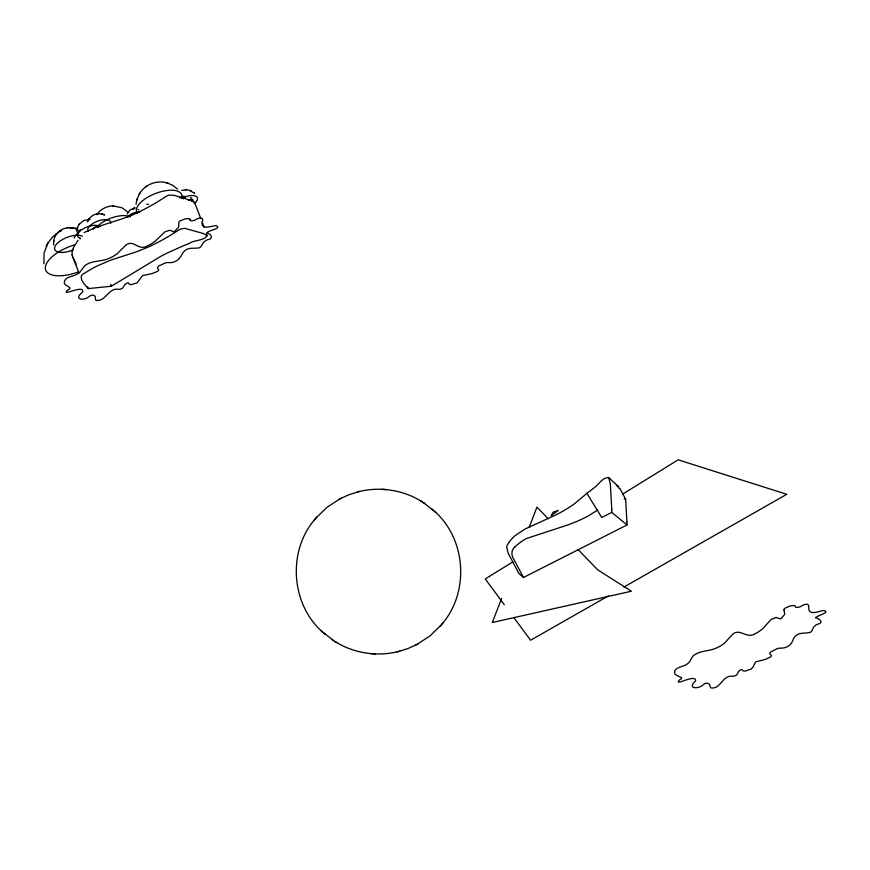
<?xml version="1.0" encoding="UTF-8"?>
<svg xmlns="http://www.w3.org/2000/svg" width="870" height="870" viewBox="0 0 870 870"><rect width="100%" height="100%" fill="white"/><g stroke="black" fill="none" stroke-linecap="round" stroke-linejoin="round"><path stroke-width="1.3" d="M84.042 232.551L97.679 226.722L120.408 219.381A105.085 45.903 -21.1 0 0 125.867 217.456L130.87 215.597A17.313 7.558 -21.1 0 0 132.316 214.999L136.884 212.911A136.155 59.475 -21.1 0 0 141.505 210.67A94.558 41.303 -21.1 0 0 151.467 205.396L154.033 203.917A137.775 60.182 -21.1 0 0 159.536 200.611L164.756 197.262A23.055 10.07 -21.1 0 1 166.148 196.37L167.508 195.674A4.078 1.783 -21.1 0 1 169.204 195.119L174.065 195.326L190.802 200.241A66.99 29.265 -21.1 0 1 192.085 200.676L194.51 202.46A1.925 0.837 -21.1 0 1 194.162 203.014L194.01 203.145M53.69 241.218L53.592 244.992M136.046 204.276L136.829 199.937M206.516 233.29C209.17 240.609 193.618 239.805 189.54 243.317A61.226 26.916 -21.2 0 0 182.95 245.982L169.095 252.159A76.31 33.538 -21.2 0 0 161.363 256.03L114.481 284.316A35.333 15.529 -21.2 0 1 110.968 286.252M53.744 240.881C55.071 229.919 69.143 223.797 78.082 230.267M53.635 241.566L53.799 240.555M110.881 286.056L111.023 285.306M72.101 250.843L72.123 254.91M79.04 224.427L77.267 227.994L76.745 231.855M127.259 213.879L130.217 209.681L134.937 208.43M136.949 199.556L139.417 193.879M136.688 200.448L137.09 199.056M89.251 218.729L87.565 222.046M501.631 598.408L492.311 622.485L631.402 591.23L597.766 569.872L578.115 549.601M529.101 527.405L536.953 507.123L548.176 518.705M48.165 242.491L44.011 253.148L43.913 263.73M46.088 246.384L46.382 245.775M46.632 245.264L47.23 244.089M47.491 243.622L52.483 237.042L58.932 232.105M139.591 193.608C145.029 184.407 156.915 179.807 167.127 182.939M139.135 194.336L139.852 193.162M78.082 240.294L74.929 245.286A70.764 63.912 -46.4 0 0 73.167 248.265M79.148 224.275L83.977 220.414L90.154 219.436M89.371 218.587C92.492 214.216 98.68 212.465 103.628 214.542M78.876 224.645L79.3 224.079M89.099 218.946L89.512 218.381M96.7 214.672C100.376 209.322 106.727 205.94 113.22 205.918M315.103 519.053C287.307 551.014 290.754 604.052 322.596 632.055M441.895 624.171C469.691 592.209 466.244 539.172 434.402 511.168M509.461 541.64L507.243 545.109A5.96 4.774 -72.3 0 0 506.731 547.371L508.08 552.961L518.89 573.493L523.446 577.495L627.009 524.958A29.178 25.143 -47.6 0 0 627.009 524.121L626.922 522.033M315.821 518.226L326.881 507.417L339.702 498.978M417.296 644.246L430.117 635.807L441.188 625.008M313.94 520.456L316.908 516.921M440.089 626.313L443.058 622.779M132.925 209.257L134.948 207.419M515.062 546.806C510.777 549.894 511.255 555.865 514.17 559.823L523.446 577.495M618.733 486.852L608.695 477.576C602.257 477.173 598.212 485.601 592.905 488.733A58.236 50.188 -47.6 0 1 587.826 492.583L575.059 503.273A71.275 57.115 -72.3 0 1 572.101 505.448L567.207 508.613A184.103 147.519 -72.3 0 1 561.444 511.973L560.052 512.735A130.935 104.922 -72.3 0 1 554.995 515.323L524.958 529.08L515.018 535.692A57.877 46.382 -72.3 0 0 509.45 541.629M134.404 207.854L133.393 208.474M59.812 230.854L60.378 230.441M55.604 234.313L56.702 233.519M145.91 186.724L146.736 186.147M597.755 510.016L588.653 515.692A66.664 57.442 -47.6 0 1 585.314 517.519L579.92 520.075A172.684 148.803 -47.6 0 1 573.471 522.794L571.851 523.435A124.53 107.304 -47.6 0 1 565.913 525.578L526.839 538.389A24.958 21.511 -47.6 0 0 523.849 539.987L521.5 541.564A54.125 46.643 -47.6 0 0 515.051 546.795M512.963 561.824L485.242 578.942L504.328 604.748M622.692 494.073L678.143 459.828L786.763 494.301L623.844 587.098M608.5 595.841L530.58 640.233L513.876 617.656M60.15 231.463L59.867 231.605M340.42 498.597L349.022 494.704L358.048 491.844M338.789 499.467L341.192 498.195M398.96 651.38L407.976 648.531L416.578 644.626M415.806 645.029L418.209 643.756M611.773 509.494A27.492 23.697 -47.6 0 1 611.773 512.386L601.736 517.465L586.848 493.268M60.987 231.028L61.563 230.767M616.373 485.493L618.091 486.156M181.667 190.356L188.507 189.877L194.445 193.107M358.799 491.659C380.005 486.308 403.321 489.984 421.852 501.609M335.146 641.614C353.677 653.25 376.993 656.915 398.199 651.565M357.168 492.072L359.832 491.398M397.166 651.826L399.83 651.151M207.473 235.77L203.341 233.53L184.69 228.31L180.09 229.201L172.63 233.899A136.459 59.976 -21.2 0 1 167.051 237.271L164.332 238.848A93.21 40.966 -21.2 0 1 155.502 243.567L154.229 244.198A130.424 57.322 -21.2 0 1 148.302 247.058L139.222 250.756A112.458 49.427 -21.2 0 1 134.545 252.43L112.034 259.695A24.947 10.962 -21.2 0 0 109.924 260.456L97.723 265.698A39.096 17.183 -21.2 0 0 94.047 267.547L88.718 270.613A84.912 37.323 -21.2 0 0 84.52 273.256C76.516 276.345 85.086 285.197 88.381 288.579L110.838 286.306M70.002 228.331L77.789 228.255M67.24 227.788L67.936 227.712M185.375 189.606L185.973 189.595M113.067 205.918L121.833 207.702L128.456 212.487M98.604 213.683L99.202 213.672M88.381 219.381L88.99 219.37M112.654 205.918L113.665 205.907M190.334 197.566L191.628 197.947M385.997 489.582L381.604 489.299M371.001 653.642L372.817 653.761M373.698 653.816L375.394 653.925M146.758 204.145L148.596 204.461M625.737 501.011L625.617 499.173L624.214 498.923M166.116 182.667L168.443 183.352M102.693 214.205L101.997 214.02M167.442 183.026L172.651 185.277L177.621 189.105M103.834 214.629L104.53 214.944M190.16 190.367L191.085 190.758M103.389 214.444L104.313 214.836M423.277 502.523L435.729 512.365M321.269 630.859L333.721 640.701M138.134 209.463L138.776 209.898M420.384 500.685L424.788 503.48M332.209 639.744L336.625 642.549M611.751 512.386L627.009 524.958M431.781 508.798L433.075 509.972M323.923 633.251L325.217 634.426M194.641 193.303L194.271 192.922M608.695 477.576L610.272 483.459L611.784 509.494M619.94 488.505L625.617 499.173M75.462 262.588L73.395 258.466A34.18 29.362 -19.9 0 1 72.536 256.411L72.438 256.041M194.521 202.329L200.763 218.424M202.199 222.144L204.113 227.092M72.819 257.096L79.007 273.039M625.769 501.479L626.911 521.826M180.014 197.968A2.838 1.24 -21.1 0 1 184.494 196.348A2.838 1.24 -21.1 0 1 183.135 198.86M188.344 200.524A2.838 1.24 -21.1 0 1 192.4 199.328A2.838 1.24 -21.1 0 1 191.737 201.481M137.721 213.694A24.153 10.549 -21.1 0 1 156.959 192.944A24.153 10.549 -21.1 0 1 181.797 198.186M181.471 198.36A12.158 5.318 -21.1 0 1 195.391 196.022A12.158 5.318 -21.1 0 1 194.586 203.297M80.203 238.184A12.158 5.318 -21.1 0 1 83.379 228.734A12.158 5.318 -21.1 0 1 99.919 226.755M88.403 231.366A12.158 5.318 -21.1 0 1 97.864 221.067A12.158 5.318 -21.1 0 1 110.729 223.242M618.07 487.048A22.783 14.681 23.6 0 1 619.288 488.625M75.451 262.555A100.594 10.755 65.8 0 1 76.255 264.099M87.555 286.85A100.594 10.755 65.8 0 1 88.381 288.579M72.395 256.063A18.107 15.236 -42 0 1 72.069 254.921M72.21 250.864A11.734 9.298 -52.8 0 1 73.221 248.668M74.048 238.043A56.202 47.371 -49 0 1 80.377 229.658M110.892 284.446A98.984 85.162 71.5 0 1 110.773 285.229M93.275 229.234A2.838 1.24 -21.1 0 1 95.733 226.842A2.838 1.24 -21.1 0 1 98.517 227.516M80.105 238.956A9.059 3.958 -21.1 0 1 80.519 238.271M127.738 217.402A7.297 3.186 -21.1 0 1 132.795 213.324A7.297 3.186 -21.1 0 1 139.722 212.302M73.156 249.842A15.834 6.917 -21.1 0 1 55.386 250.582A15.834 6.917 -21.1 0 1 63.173 239.152A15.834 6.917 -21.1 0 1 82.422 236.227M78.18 271.984A30.689 13.409 -21.1 0 1 45.349 268.776A30.689 13.409 -21.1 0 1 74.635 244.84M96.461 227.548A20.38 8.907 -21.1 0 1 113.144 217.391A20.38 8.907 -21.1 0 1 130.293 216.88M783.957 609.913L784.686 613.328A13.083 5.72 -21.1 0 1 784.403 614.677L780.825 618.94L776.116 617.537L771.125 619.44L762.653 628.803L758.096 632.153A17.509 7.645 -21.1 0 1 755.258 633.577C746.264 640.092 738.673 625.454 730.68 636.514A24.132 10.538 -21.1 0 0 728.69 638.515L724.96 642.832L721.382 645.42A19.597 8.559 -21.1 0 1 717.891 647.291C710.844 651.228 702.188 650.249 695.282 654.381A11.375 4.97 -21.1 0 0 692.89 656.143L689.562 661.722A8.363 3.654 -21.1 0 1 684.994 665.256C681.319 666.996 672.162 668.377 675.087 674.185C676.36 676.273 685.397 677.382 679.894 679.6C672.205 687.441 694.325 674.109 695.576 680.035A7.319 3.197 -21.1 0 1 695.38 681.112C686.343 689.17 699.382 689.432 703.732 684.255A3.98 1.74 -21.1 0 1 705.113 683.646L705.592 683.494A3.589 1.566 -21.1 0 1 707.462 683.244L709.485 684.146L710.54 687.648A4.024 1.751 -21.1 0 0 711.475 687.996C719.566 688.779 721.806 678.915 728.32 676.653A6.666 2.914 -21.1 0 1 730.343 676.207L733.323 676.24A2.099 0.913 -21.1 0 0 734.552 675.99L735.541 675.566A4.611 2.012 -21.1 0 0 736.955 674.663L738.717 671.281L740.707 669.791L741.838 669.541L743.295 670.966L745.133 671.118L751.049 669.106L752.931 667.127L755.53 661.95L765.306 659.406L770.526 657.035L771.603 655.643L769.787 653.783L770.309 652.217L777.04 648.726A12.963 5.666 -21.1 0 1 779.998 648.096C786.317 648.683 791.754 644.985 793.386 638.917C797.279 631.413 804.271 633.958 810.231 632.349A4.47 1.947 -21.1 0 0 811.808 631.011L813.58 627.139L815.81 625.117A4.546 1.99 -21.1 0 1 817.539 624.268C824.803 622.605 818.92 618.494 815.527 617.722C817.419 615.449 831.959 611.784 823.129 610.512C818.463 611.436 807.784 616.047 808.806 607.369C809.339 601.736 802.966 604.922 800.487 606.618A5.753 2.512 -21.1 0 1 799.465 606.988A6.231 2.719 -21.1 0 1 797.812 607.38L795.724 607.314L795.169 605.966A3.001 1.305 -21.1 0 0 794.201 605.531L792.2 605.629A10.712 4.676 -21.1 0 0 789.721 606.129L785.055 608.206A3.654 1.599 -21.1 0 0 784.142 609.239L783.957 609.913M189.954 219.697L190.389 220.762L192.107 220.828A6.231 2.719 -21.1 0 0 193.738 220.501A5.753 2.512 -21.1 0 0 194.771 220.186C197.468 218.131 204.483 215.967 202.362 221.948C200.296 230.67 211.519 225.874 216.064 225.613C222.785 228.582 208.18 229.984 206.908 233.019C211.04 233.649 214.172 238.902 207.669 239.728A4.546 1.99 -21.1 0 0 205.896 240.511L203.428 242.512L201.068 246.471A4.47 1.947 -21.1 0 1 199.35 247.787C193.075 249.114 187.093 246.09 182.308 253.692C179.873 259.434 174.576 263.545 168.062 262.533A12.963 5.666 -21.1 0 0 165.159 263.023L158.199 266.296L157.416 267.916L158.797 269.972L157.535 271.375L152.196 273.55L142.528 275.649L137.036 282.902L131.098 284.664L129.402 284.403L128.281 282.815L127.172 283.011L125.03 284.457L122.768 287.905A4.611 2.012 -21.1 0 1 121.278 288.775L120.267 289.166A2.099 0.913 -21.1 0 1 119.07 289.351L116.265 289.134A6.666 2.914 -21.1 0 0 114.285 289.482C107.478 291.537 104.53 301.39 96.385 300.411A4.024 1.751 -21.1 0 1 95.569 299.987L95.189 296.246L93.449 295.18A3.589 1.566 -21.1 0 0 91.644 295.332L91.165 295.463A3.98 1.74 -21.1 0 0 89.762 296.028C84.564 301.433 72.602 299.748 82.454 292.233A7.319 3.197 -21.1 0 0 82.835 291.113C82.465 284.86 59.497 297.496 68.132 289.732C73.95 287.709 64.674 286.002 64.26 283.065C63.88 277.182 71.492 276.758 75.505 274.953A8.363 3.654 -21.1 0 0 80.442 271.516L84.575 265.861A11.375 4.97 -21.1 0 1 87.13 264.143C94.09 260.282 102.606 261.685 109.696 258.031A19.597 8.559 -21.1 0 0 113.317 256.269L117.156 253.768L121.43 249.451A24.132 10.538 -21.1 0 1 123.66 247.471C132.37 236.346 138.036 252.017 147.345 245.829A17.509 7.645 -21.1 0 0 150.271 244.503L155.154 241.251L164.811 231.92L169.857 230.213L174.043 231.964L178.176 227.701A13.083 5.72 -21.1 0 0 178.687 226.298L178.905 221.97A3.654 1.599 -21.1 0 1 179.949 220.936L184.712 219.033A10.712 4.676 -21.1 0 1 187.137 218.653L189.04 218.674A3.001 1.305 -21.1 0 1 189.877 219.175L189.954 219.697M551.275 515.606L558.279 510.429L553.189 512.136L551.286 515.551"/></g></svg>
